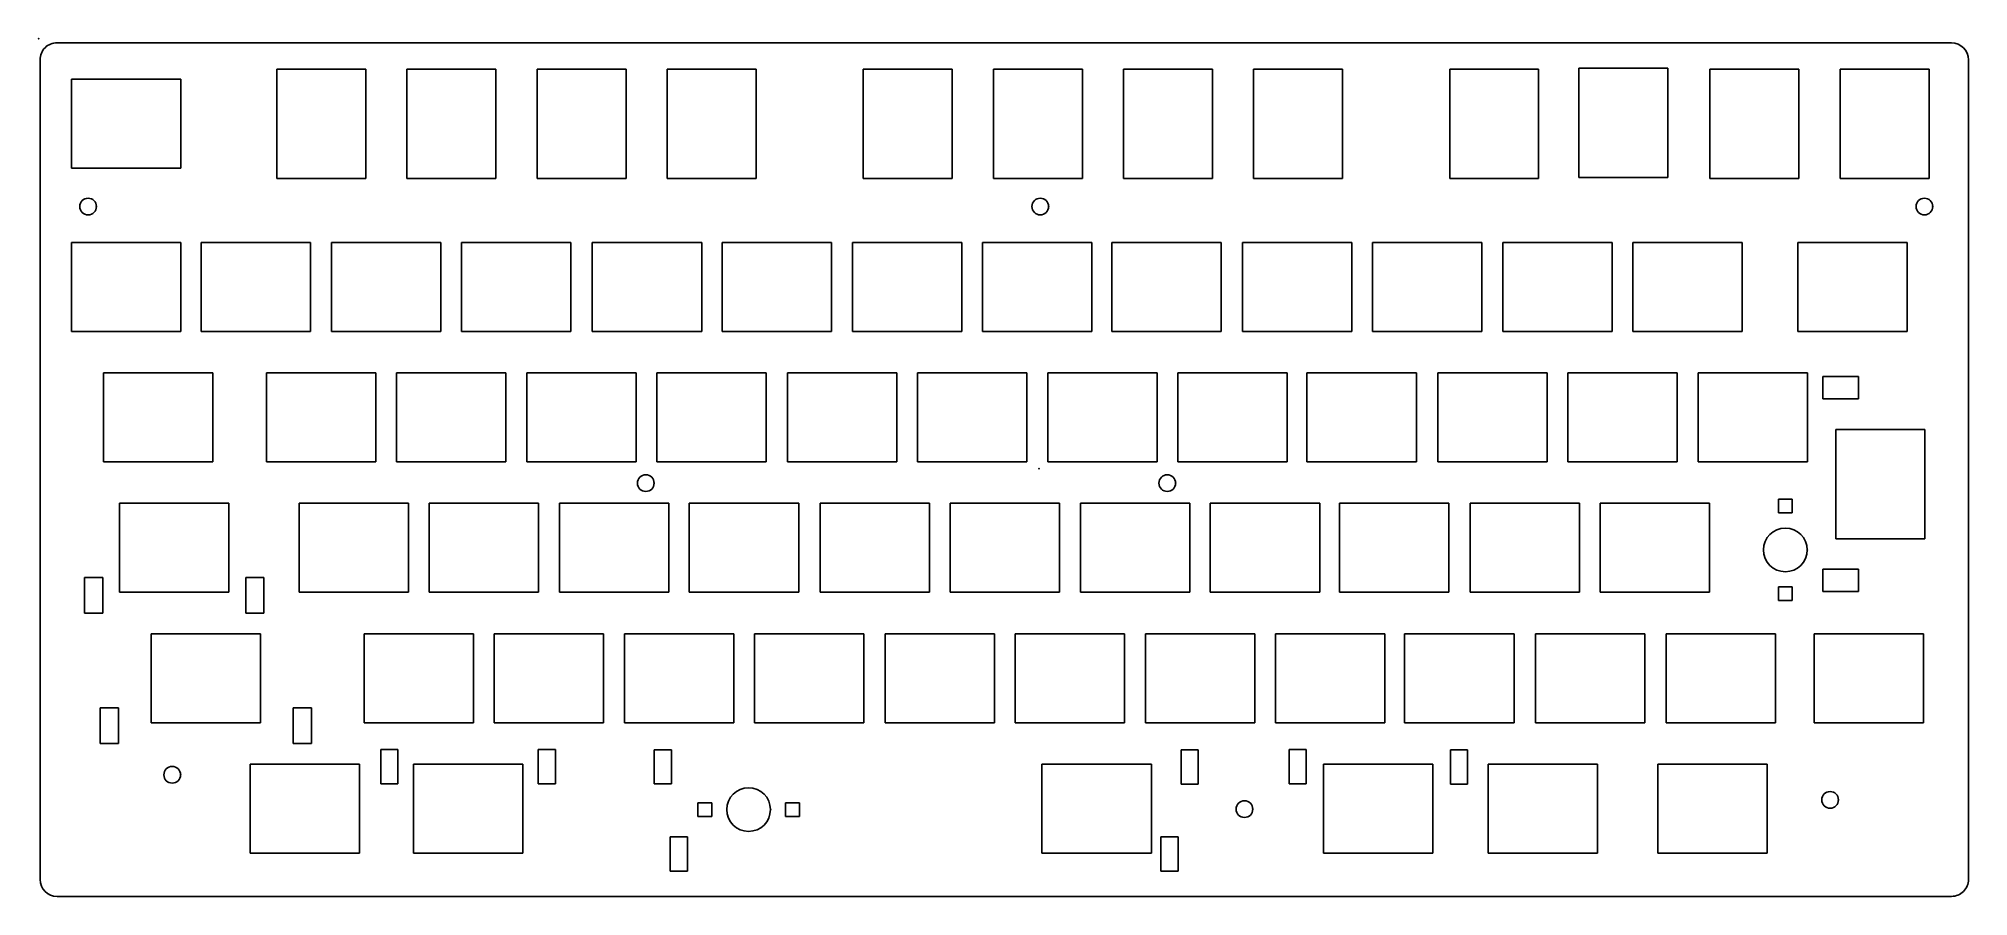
# Model space of a CAD drawing. Header units: centimetres. Extents: x 106.5 to 135, y -63.1 to -50.5.
import ezdxf

# ---------------------------------------------------------------- set-up
doc = ezdxf.new("R2010")
doc.units = ezdxf.units.CM
doc.header["$MEASUREMENT"] = 0
for name, color, linetype in [('Ringo-Row-keyboard v13 v8_Ringo-Row-keyboard v13_Sketch1', 7, 'Continuous'), ('Ringo-Row-keyboard v13 v8_Ringo-Row-keyboard v13_Sketch2', 7, 'Continuous'), ('Ringo-Row-keyboard v13 v8_Ringo-Row-keyboard v13_Sketch3', 7, 'Continuous'), ('Ringo-Row-keyboard v13 v8_Ringo-Row-keyboard v13_Sketch4', 7, 'Continuous'), ('Ringo-Row-keyboard v13 v8_Ringo-Row-keyboard v13_Sketch6', 7, 'Continuous'), ('Ringo-Row-keyboard v13 v8_Ringo-Row-keyboard v13_Sketch7', 7, 'Continuous'), ('Ringo-Row-keyboard v13 v8_Ringo-Row-keyboard v13_Sketch8', 7, 'Continuous')]:
    doc.layers.add(name, color=color, linetype=linetype)

msp = doc.modelspace()

# ---------------------------------------------------------------- linework, layer by layer
at = {"layer": 'Ringo-Row-keyboard v13 v8_Ringo-Row-keyboard v13_Sketch1'}
msp.add_point((121.311, -56.821), dxfattribs=at)
at = {"layer": 'Ringo-Row-keyboard v13 v8_Ringo-Row-keyboard v13_Sketch2'}
msp.add_point((121.311, -56.821), dxfattribs=at)
at = {"layer": 'Ringo-Row-keyboard v13 v8_Ringo-Row-keyboard v13_Sketch3'}
msp.add_point((121.311, -56.821), dxfattribs=at)
at = {"layer": 'Ringo-Row-keyboard v13 v8_Ringo-Row-keyboard v13_Sketch4'}
for p, q in [((106.809, -50.534), (134.789, -50.535)), ((106.559, -62.885), (106.559, -50.784)), ((110.056, -52.538), (110.056, -50.922)), ((110.056, -50.922), (111.37, -50.922)), ((111.37, -50.922), (111.37, -52.538)), ((111.978, -52.538), (111.978, -50.922)), ((111.978, -50.922), (113.292, -50.922)), ((113.292, -50.922), (113.292, -52.538)), ((113.9, -52.538), (113.9, -50.922)), ((113.9, -50.922), (115.214, -50.922)), ((115.214, -50.922), (115.214, -52.538)), ((115.822, -52.538), (115.822, -50.922)), ((115.822, -50.922), (117.136, -50.922)), ((117.136, -50.922), (117.136, -52.538)), ((118.717, -50.922), (120.031, -50.922)), ((118.717, -52.538), (118.717, -50.922)), ((120.031, -50.922), (120.031, -52.538)), ((120.639, -50.922), (121.953, -50.922)), ((120.639, -52.538), (120.639, -50.922)), ((121.953, -50.922), (121.953, -52.538)), ((122.561, -50.922), (123.875, -50.922)), ((122.561, -52.538), (122.561, -50.922)), ((123.875, -50.922), (123.875, -52.538)), ((124.483, -52.538), (124.483, -50.922)), ((124.483, -50.922), (125.797, -50.922)), ((125.797, -50.922), (125.797, -52.538)), ((127.378, -52.538), (127.378, -50.922)), ((127.378, -50.922), (128.692, -50.922)), ((128.692, -50.922), (128.692, -52.538)), ((129.286, -52.523), (129.286, -50.908)), ((129.286, -50.908), (130.6, -50.908)), ((130.6, -50.908), (130.6, -52.523)), ((131.222, -52.538), (131.222, -50.922)), ((131.222, -50.922), (132.536, -50.922)), ((132.536, -50.922), (132.536, -52.538)), ((133.144, -50.922), (134.458, -50.922)), ((133.144, -52.538), (133.144, -50.922)), ((134.458, -50.922), (134.458, -52.538)), ((135.039, -50.785), (135.04, -62.885)), ((107.021, -51.073), (108.636, -51.073)), ((107.021, -52.387), (107.021, -51.073)), ((108.636, -51.073), (108.636, -52.387)), ((108.636, -52.387), (107.021, -52.387)), ((111.37, -52.538), (110.056, -52.538)), ((113.292, -52.538), (111.978, -52.538)), ((115.214, -52.538), (113.9, -52.538)), ((117.136, -52.538), (115.822, -52.538)), ((120.031, -52.538), (118.717, -52.538)), ((121.953, -52.538), (120.639, -52.538)), ((123.875, -52.538), (122.561, -52.538)), ((125.797, -52.538), (124.483, -52.538)), ((128.692, -52.538), (127.378, -52.538)), ((130.6, -52.523), (129.286, -52.523)), ((132.536, -52.538), (131.222, -52.538)), ((134.458, -52.538), (133.144, -52.538)), ((107.021, -54.795), (107.021, -53.481)), ((107.021, -53.481), (108.636, -53.481)), ((108.636, -53.481), (108.636, -54.795)), ((108.94, -54.795), (108.94, -53.481)), ((108.94, -53.481), (110.555, -53.481)), ((110.555, -53.481), (110.555, -54.795)), ((110.865, -54.795), (110.865, -53.481)), ((110.865, -53.481), (112.48, -53.481)), ((112.48, -53.481), (112.48, -54.795)), ((112.784, -53.481), (114.399, -53.481)), ((112.784, -54.795), (112.784, -53.481)), ((114.399, -53.481), (114.399, -54.795)), ((114.715, -54.795), (114.715, -53.481)), ((114.715, -53.481), (116.331, -53.481)), ((116.331, -53.481), (116.331, -54.795)), ((116.635, -54.795), (116.635, -53.481)), ((116.635, -53.481), (118.25, -53.481)), ((118.25, -53.481), (118.25, -54.795)), ((118.56, -54.795), (118.56, -53.481)), ((118.56, -53.481), (120.175, -53.481)), ((120.175, -53.481), (120.175, -54.795)), ((120.479, -53.481), (122.094, -53.481)), ((120.479, -54.795), (120.479, -53.481)), ((122.094, -53.481), (122.094, -54.795)), ((122.387, -54.795), (122.387, -53.481)), ((122.387, -53.481), (124.003, -53.481)), ((124.003, -53.481), (124.003, -54.795)), ((124.319, -53.481), (125.934, -53.481)), ((124.319, -54.795), (124.319, -53.481)), ((125.934, -53.481), (125.934, -54.795)), ((126.238, -53.481), (127.853, -53.481)), ((126.238, -54.795), (126.238, -53.481)), ((127.853, -53.481), (127.853, -54.795)), ((128.163, -54.795), (128.163, -53.481)), ((128.163, -53.481), (129.778, -53.481)), ((129.778, -53.481), (129.778, -54.795)), ((130.082, -53.481), (131.698, -53.481)), ((130.082, -54.795), (130.082, -53.481)), ((131.698, -53.481), (131.698, -54.795)), ((132.519, -53.481), (134.135, -53.481)), ((132.519, -54.795), (132.519, -53.481)), ((134.135, -53.481), (134.135, -54.795)), ((108.636, -54.795), (107.021, -54.795)), ((110.555, -54.795), (108.94, -54.795)), ((112.48, -54.795), (110.865, -54.795)), ((114.399, -54.795), (112.784, -54.795)), ((116.331, -54.795), (114.715, -54.795)), ((118.25, -54.795), (116.635, -54.795)), ((120.175, -54.795), (118.56, -54.795)), ((122.094, -54.795), (120.479, -54.795)), ((124.003, -54.795), (122.387, -54.795)), ((125.934, -54.795), (124.319, -54.795)), ((127.853, -54.795), (126.238, -54.795)), ((129.778, -54.795), (128.163, -54.795)), ((131.698, -54.795), (130.082, -54.795)), ((134.135, -54.795), (132.519, -54.795)), ((107.497, -55.405), (109.112, -55.405)), ((107.497, -56.719), (107.497, -55.405)), ((109.112, -55.405), (109.112, -56.719)), ((109.904, -55.405), (111.519, -55.405)), ((109.904, -56.719), (109.904, -55.405)), ((111.519, -55.405), (111.519, -56.719)), ((111.823, -56.719), (111.823, -55.405)), ((111.823, -55.405), (113.438, -55.405)), ((113.438, -55.405), (113.438, -56.719)), ((113.748, -55.405), (115.363, -55.405)), ((113.748, -56.719), (113.748, -55.405)), ((115.363, -55.405), (115.363, -56.719)), ((115.667, -55.405), (117.283, -55.405)), ((115.667, -56.719), (115.667, -55.405)), ((117.283, -55.405), (117.283, -56.719)), ((117.598, -55.405), (119.214, -55.405)), ((117.598, -56.719), (117.598, -55.405)), ((119.214, -55.405), (119.214, -56.719)), ((119.518, -55.405), (121.133, -55.405)), ((119.518, -56.719), (119.518, -55.405)), ((121.133, -55.405), (121.133, -56.719)), ((121.443, -55.405), (123.058, -55.405)), ((121.443, -56.719), (121.443, -55.405)), ((123.058, -55.405), (123.058, -56.719)), ((123.362, -55.405), (124.977, -55.405)), ((123.362, -56.719), (123.362, -55.405)), ((124.977, -55.405), (124.977, -56.719)), ((125.27, -55.405), (126.886, -55.405)), ((125.27, -56.719), (125.27, -55.405)), ((126.886, -55.405), (126.886, -56.719)), ((127.202, -55.405), (128.817, -55.405)), ((127.202, -56.719), (127.202, -55.405)), ((128.817, -55.405), (128.817, -56.719)), ((129.121, -56.719), (129.121, -55.405)), ((129.121, -55.405), (130.736, -55.405)), ((130.736, -55.405), (130.736, -56.719)), ((131.046, -55.405), (132.661, -55.405)), ((131.046, -56.719), (131.046, -55.405)), ((132.661, -55.405), (132.661, -56.719)), ((132.661, -55.405), (132.661, -56.719)), ((132.661, -55.405), (132.661, -56.719)), ((132.889, -55.789), (132.889, -55.462)), ((132.889, -55.462), (133.416, -55.462)), ((132.889, -55.789), (132.889, -55.462)), ((132.889, -55.462), (133.416, -55.462)), ((133.416, -55.462), (133.416, -55.789)), ((133.416, -55.462), (133.416, -55.789)), ((133.416, -55.789), (132.889, -55.789)), ((133.416, -55.789), (132.889, -55.789)), ((133.084, -57.858), (133.084, -56.242)), ((133.084, -56.242), (134.398, -56.242)), ((134.398, -56.242), (134.398, -57.858)), ((109.112, -56.719), (107.497, -56.719)), ((109.112, -56.719), (107.497, -56.719)), ((111.519, -56.719), (109.904, -56.719)), ((113.438, -56.719), (111.823, -56.719)), ((115.363, -56.719), (113.748, -56.719)), ((117.283, -56.719), (115.667, -56.719)), ((119.214, -56.719), (117.598, -56.719)), ((121.133, -56.719), (119.518, -56.719)), ((123.058, -56.719), (121.443, -56.719)), ((124.977, -56.719), (123.362, -56.719)), ((126.886, -56.719), (125.27, -56.719)), ((128.817, -56.719), (127.202, -56.719)), ((130.736, -56.719), (129.121, -56.719)), ((132.661, -56.719), (131.046, -56.719)), ((132.235, -57.474), (132.235, -57.272)), ((132.235, -57.272), (132.437, -57.272)), ((132.437, -57.272), (132.437, -57.474)), ((107.734, -57.331), (109.349, -57.331)), ((107.734, -58.645), (107.734, -57.331)), ((109.349, -57.331), (109.349, -58.645)), ((110.385, -57.331), (112, -57.331)), ((110.385, -58.645), (110.385, -57.331)), ((112, -57.331), (112, -58.645)), ((112.304, -57.331), (113.92, -57.331)), ((112.304, -58.645), (112.304, -57.331)), ((113.92, -57.331), (113.92, -58.645)), ((114.229, -57.331), (115.845, -57.331)), ((114.229, -58.645), (114.229, -57.331)), ((115.845, -57.331), (115.845, -58.645)), ((116.148, -58.645), (116.148, -57.331)), ((116.148, -57.331), (117.764, -57.331)), ((117.764, -57.331), (117.764, -58.645)), ((118.08, -58.645), (118.08, -57.331)), ((118.08, -57.331), (119.695, -57.331)), ((119.695, -57.331), (119.695, -58.645)), ((119.999, -57.331), (121.614, -57.331)), ((119.999, -58.645), (119.999, -57.331)), ((121.614, -57.331), (121.614, -58.645)), ((121.924, -58.645), (121.924, -57.331)), ((121.924, -57.331), (123.539, -57.331)), ((123.539, -57.331), (123.539, -58.645)), ((123.843, -58.645), (123.843, -57.331)), ((123.843, -57.331), (125.459, -57.331)), ((125.459, -57.331), (125.459, -58.645)), ((125.752, -57.331), (127.367, -57.331)), ((125.752, -58.645), (125.752, -57.331)), ((127.367, -57.331), (127.367, -58.645)), ((127.683, -57.331), (129.298, -57.331)), ((127.683, -58.645), (127.683, -57.331)), ((129.298, -57.331), (129.298, -58.645)), ((129.602, -58.645), (129.602, -57.331)), ((129.602, -57.331), (131.218, -57.331)), ((131.218, -57.331), (131.218, -58.645)), ((132.437, -57.474), (132.235, -57.474)), ((134.398, -57.858), (133.084, -57.858)), ((107.215, -58.955), (107.215, -58.429)), ((107.215, -58.429), (107.484, -58.429)), ((107.484, -58.429), (107.484, -58.955)), ((109.597, -58.955), (109.597, -58.429)), ((109.597, -58.429), (109.866, -58.429)), ((109.866, -58.429), (109.866, -58.955)), ((132.889, -58.633), (132.889, -58.307)), ((132.889, -58.307), (133.416, -58.307)), ((133.416, -58.307), (133.416, -58.633)), ((109.349, -58.645), (107.734, -58.645)), ((112, -58.645), (110.385, -58.645)), ((113.92, -58.645), (112.304, -58.645)), ((115.845, -58.645), (114.229, -58.645)), ((117.764, -58.645), (116.148, -58.645)), ((119.695, -58.645), (118.08, -58.645)), ((121.614, -58.645), (119.999, -58.645)), ((123.539, -58.645), (121.924, -58.645)), ((125.459, -58.645), (123.843, -58.645)), ((127.367, -58.645), (125.752, -58.645)), ((129.298, -58.645), (127.683, -58.645)), ((131.218, -58.645), (129.602, -58.645)), ((132.235, -58.768), (132.235, -58.566)), ((132.235, -58.566), (132.437, -58.566)), ((132.437, -58.566), (132.437, -58.768)), ((133.416, -58.633), (132.889, -58.633)), ((107.484, -58.955), (107.215, -58.955)), ((109.866, -58.955), (109.597, -58.955)), ((132.437, -58.768), (132.235, -58.768)), ((108.199, -59.257), (109.814, -59.257)), ((108.199, -60.571), (108.199, -59.257)), ((109.814, -59.257), (109.814, -60.571)), ((111.347, -59.257), (112.962, -59.257)), ((111.347, -60.571), (111.347, -59.257)), ((112.962, -59.257), (112.962, -60.571)), ((113.266, -60.571), (113.266, -59.257)), ((113.266, -59.257), (114.881, -59.257)), ((114.881, -59.257), (114.881, -60.571)), ((115.191, -59.257), (116.806, -59.257)), ((115.191, -60.571), (115.191, -59.257)), ((116.806, -59.257), (116.806, -60.571)), ((117.11, -59.257), (118.725, -59.257)), ((117.11, -60.571), (117.11, -59.257)), ((118.725, -59.257), (118.725, -60.571)), ((119.041, -59.257), (120.657, -59.257)), ((119.041, -60.571), (119.041, -59.257)), ((120.657, -59.257), (120.657, -60.571)), ((120.961, -59.257), (122.576, -59.257)), ((120.961, -60.571), (120.961, -59.257)), ((122.576, -59.257), (122.576, -60.571)), ((122.886, -60.571), (122.886, -59.257)), ((122.886, -59.257), (124.501, -59.257)), ((124.501, -59.257), (124.501, -60.571)), ((124.805, -60.571), (124.805, -59.257)), ((124.805, -59.257), (126.42, -59.257)), ((126.42, -59.257), (126.42, -60.571)), ((126.713, -60.571), (126.713, -59.257)), ((126.713, -59.257), (128.329, -59.257)), ((128.329, -59.257), (128.329, -60.571)), ((128.645, -60.571), (128.645, -59.257)), ((128.645, -59.257), (130.26, -59.257)), ((130.26, -59.257), (130.26, -60.571)), ((130.576, -60.571), (130.576, -59.257)), ((130.576, -59.257), (132.192, -59.257)), ((132.192, -59.257), (132.192, -60.571)), ((132.761, -59.257), (134.376, -59.257)), ((132.761, -60.571), (132.761, -59.257)), ((134.376, -59.257), (134.376, -60.571)), ((107.448, -60.353), (107.717, -60.353)), ((107.448, -60.88), (107.448, -60.353)), ((107.717, -60.353), (107.717, -60.88)), ((110.297, -60.88), (110.297, -60.353)), ((110.297, -60.353), (110.566, -60.353)), ((110.566, -60.353), (110.566, -60.88)), ((109.814, -60.571), (108.199, -60.571)), ((112.962, -60.571), (111.347, -60.571)), ((114.881, -60.571), (113.266, -60.571)), ((116.806, -60.571), (115.191, -60.571)), ((118.725, -60.571), (117.11, -60.571)), ((120.657, -60.571), (119.041, -60.571)), ((122.576, -60.571), (120.961, -60.571)), ((124.501, -60.571), (122.886, -60.571)), ((126.42, -60.571), (124.805, -60.571)), ((128.329, -60.571), (126.713, -60.571)), ((130.26, -60.571), (128.645, -60.571)), ((132.192, -60.571), (130.576, -60.571)), ((134.376, -60.571), (132.761, -60.571)), ((107.717, -60.88), (107.448, -60.88)), ((110.566, -60.88), (110.297, -60.88)), ((111.59, -60.968), (111.842, -60.968)), ((111.59, -61.473), (111.59, -60.968)), ((111.842, -60.968), (111.842, -61.473)), ((114.169, -60.968), (113.917, -60.968)), ((113.917, -60.968), (113.917, -61.473)), ((114.169, -61.473), (114.169, -60.968)), ((115.631, -60.97), (115.884, -60.97)), ((115.631, -61.475), (115.631, -60.97)), ((115.631, -60.97), (115.884, -60.97)), ((115.884, -60.97), (115.884, -61.475)), ((123.41, -61.476), (123.41, -60.97)), ((123.41, -60.97), (123.662, -60.97)), ((123.41, -61.476), (123.41, -60.97)), ((123.41, -60.97), (123.662, -60.97)), ((123.662, -60.97), (123.662, -61.476)), ((123.662, -60.97), (123.662, -61.476)), ((125.005, -61.474), (125.005, -60.969)), ((125.005, -60.969), (125.257, -60.969)), ((125.005, -60.969), (125.257, -60.969)), ((125.005, -61.474), (125.005, -60.969)), ((125.257, -60.969), (125.257, -61.474)), ((125.257, -60.969), (125.257, -61.474)), ((127.642, -60.971), (127.389, -60.971)), ((127.389, -60.971), (127.389, -61.476)), ((127.642, -61.476), (127.642, -60.971)), ((109.662, -61.183), (111.277, -61.183)), ((109.662, -62.497), (109.662, -61.183)), ((111.277, -61.183), (111.277, -62.497)), ((112.072, -62.497), (112.072, -61.183)), ((112.072, -61.183), (113.687, -61.183)), ((113.687, -61.183), (113.687, -62.497)), ((121.356, -61.183), (122.972, -61.183)), ((121.356, -62.497), (121.356, -61.183)), ((122.972, -61.183), (122.972, -62.497)), ((125.515, -62.497), (125.515, -61.183)), ((125.515, -61.183), (127.13, -61.183)), ((127.13, -61.183), (127.13, -62.497)), ((127.947, -62.497), (127.947, -61.183)), ((127.947, -61.183), (129.562, -61.183)), ((129.562, -61.183), (129.562, -62.497)), ((130.452, -61.183), (132.068, -61.183)), ((130.452, -62.497), (130.452, -61.183)), ((132.068, -61.183), (132.068, -62.497)), ((111.842, -61.473), (111.59, -61.473)), ((113.917, -61.473), (114.169, -61.473)), ((115.884, -61.475), (115.631, -61.475)), ((123.662, -61.476), (123.41, -61.476)), ((123.662, -61.476), (123.41, -61.476)), ((125.257, -61.474), (125.005, -61.474)), ((125.257, -61.474), (125.005, -61.474)), ((127.389, -61.476), (127.642, -61.476)), ((116.276, -61.954), (116.276, -61.752)), ((116.276, -61.752), (116.478, -61.752)), ((116.478, -61.752), (116.478, -61.954)), ((117.57, -61.752), (117.773, -61.752)), ((117.57, -61.954), (117.57, -61.752)), ((117.773, -61.752), (117.773, -61.954)), ((116.478, -61.954), (116.276, -61.954)), ((117.773, -61.954), (117.57, -61.954)), ((115.866, -62.258), (116.119, -62.258)), ((115.866, -62.763), (115.866, -62.258)), ((116.119, -62.258), (116.119, -62.763)), ((123.367, -62.258), (123.114, -62.258)), ((123.114, -62.258), (123.114, -62.763)), ((123.367, -62.763), (123.367, -62.258)), ((111.277, -62.497), (109.662, -62.497)), ((113.687, -62.497), (112.072, -62.497)), ((122.972, -62.497), (121.356, -62.497)), ((127.13, -62.497), (125.515, -62.497)), ((129.562, -62.497), (127.947, -62.497)), ((132.068, -62.497), (130.452, -62.497)), ((116.119, -62.763), (115.866, -62.763)), ((123.114, -62.763), (123.367, -62.763)), ((134.79, -63.135), (106.809, -63.135))]:
    msp.add_line(p, q, dxfattribs=at)
for centre in [(107.268, -52.952), (107.268, -52.952), (121.331, -52.952), (121.331, -52.952), (134.389, -52.952), (134.389, -52.952), (115.505, -57.035), (115.505, -57.035), (123.207, -57.035), (123.207, -57.035), (108.51, -61.34), (108.51, -61.34), (124.347, -61.847), (124.347, -61.847)]:
    msp.add_circle(centre, 0.123, dxfattribs=at)
at = {"layer": 'Ringo-Row-keyboard v13 v8_Ringo-Row-keyboard v13_Sketch4', "extrusion": (0, 0, -1)}
for centre, radius in [((-132.336, -58.02), 0.323), ((-117.023, -61.853), 0.323), ((-124.347, -61.847), 0.123), ((-132.997, -61.71), 0.123), ((-132.997, -61.71), 0.123)]:
    msp.add_circle(centre, radius, dxfattribs=at)
at = {"layer": 'Ringo-Row-keyboard v13 v8_Ringo-Row-keyboard v13_Sketch4'}
for centre, start, end in [((106.809, -50.784), 89.9979, 180), ((134.789, -50.785), 0.0007, 89.9979), ((106.809, -62.885), 180, 270), ((134.79, -62.885), 270, 0.0007)]:
    msp.add_arc(centre, 0.25, start, end, dxfattribs=at)
for p in [(106.537, -50.473), (107.392, -52.952), (121.454, -52.952), (134.512, -52.952), (115.628, -57.035), (123.33, -57.035), (132.659, -58.02), (108.633, -61.34), (124.47, -61.847), (124.47, -61.847), (133.12, -61.71), (133.12, -61.71), (117.347, -61.853)]:
    msp.add_point(p, dxfattribs=at)
at = {"layer": 'Ringo-Row-keyboard v13 v8_Ringo-Row-keyboard v13_Sketch6'}
msp.add_point((121.311, -56.821), dxfattribs=at)
at = {"layer": 'Ringo-Row-keyboard v13 v8_Ringo-Row-keyboard v13_Sketch7'}
msp.add_point((121.311, -56.821), dxfattribs=at)
at = {"layer": 'Ringo-Row-keyboard v13 v8_Ringo-Row-keyboard v13_Sketch8'}
msp.add_point((121.311, -56.821), dxfattribs=at)

doc.saveas('drawing.dxf')
